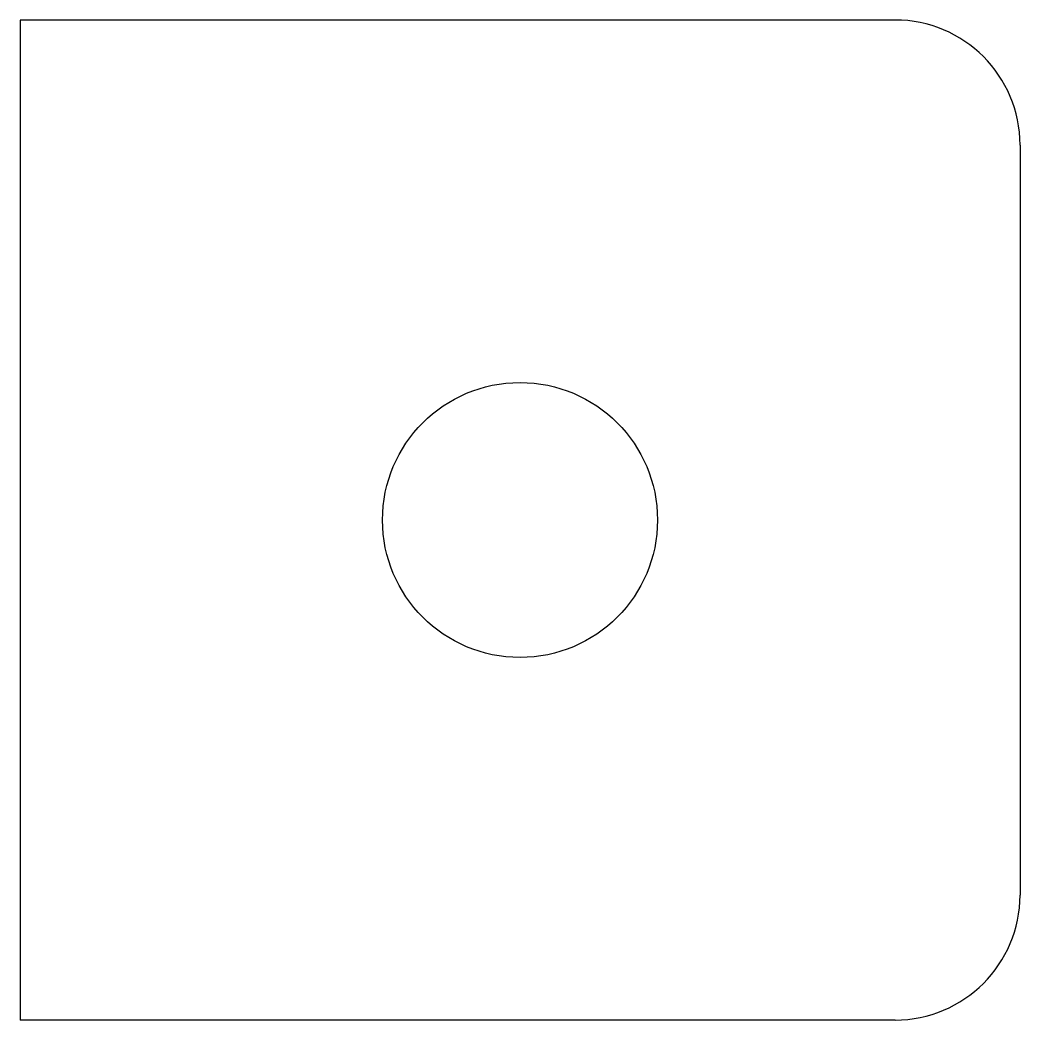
# Model space of a CAD drawing. Header units: millimetres. Extents: x 0 to 40, y -17 to 23.
import ezdxf

# ---------------------------------------------------------------- set-up
doc = ezdxf.new("R2010")
doc.units = ezdxf.units.MM

msp = doc.modelspace()

# ---------------------------------------------------------------- linework, layer by layer
at = {"color": 7, "linetype": 'Continuous', "lineweight": 25}
for p, q in [((35, 23), (0, 23)), ((0, 23), (0, -17)), ((40, 18), (40, -12)), ((35, -17), (0, -17))]:
    msp.add_line(p, q, dxfattribs=at)
msp.add_circle((20, 3), 5.5, dxfattribs=at)
for centre, start, end in [((35, 18), 0, 90), ((35, -12), 270, 0)]:
    msp.add_arc(centre, 5, start, end, dxfattribs=at)

doc.saveas('drawing.dxf')
